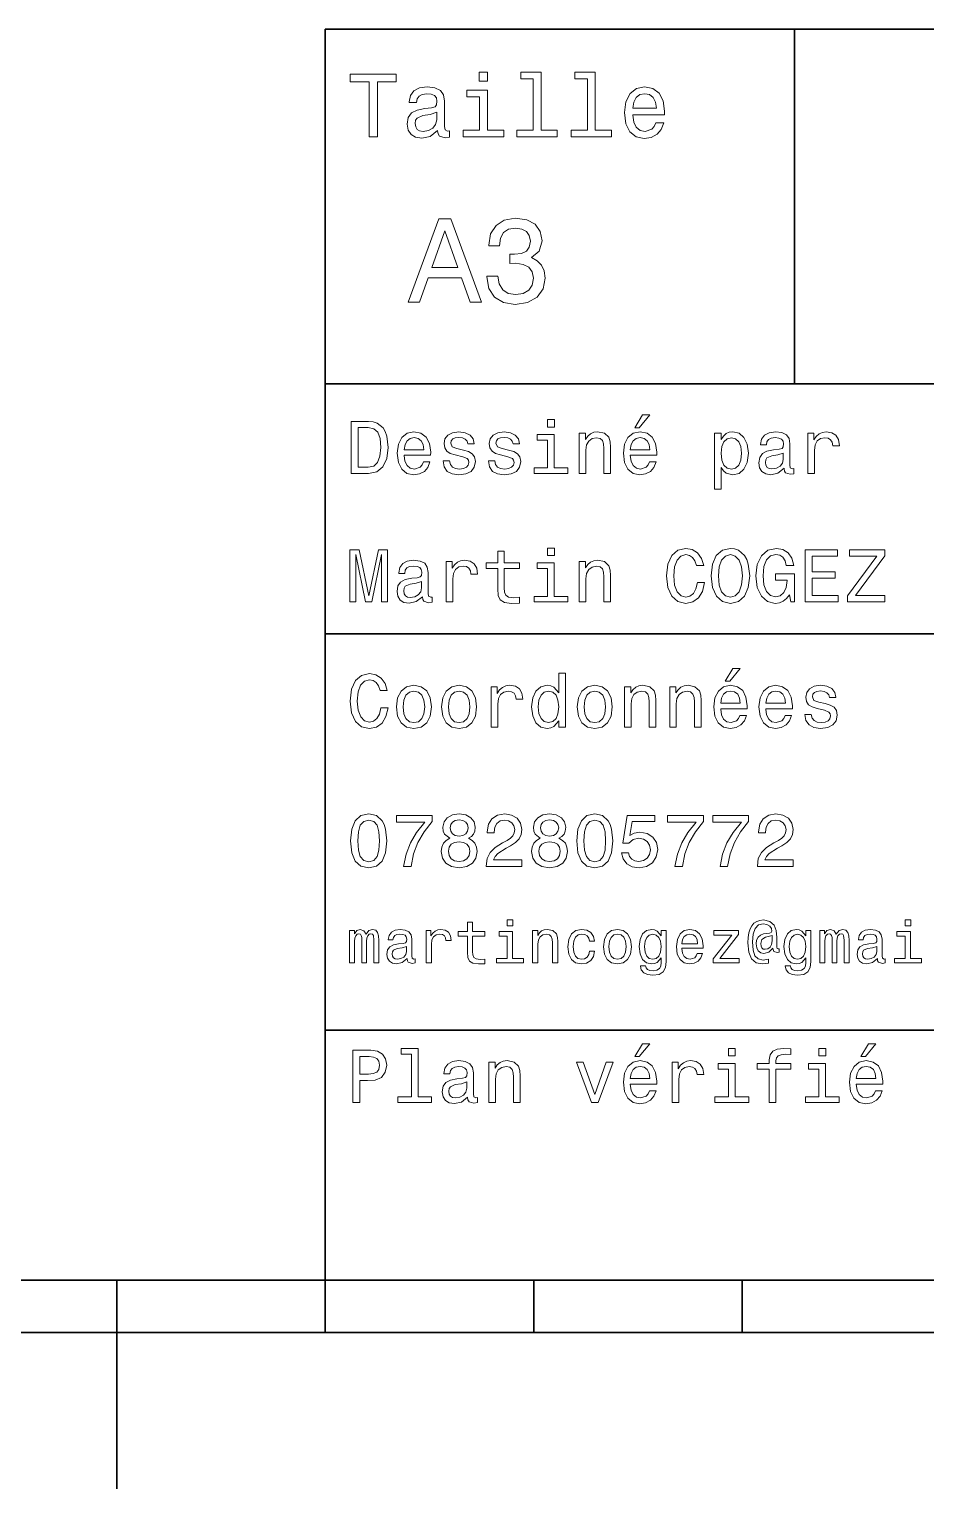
# Model space of a CAD drawing. Extents: x 0 to 420, y 0 to 297.
# Drawn here: x 205.8 to 248.8, y 0 to 70 of the extents above; entities that cross this region are included whole.
import ezdxf

# ---------------------------------------------------------------- set-up
doc = ezdxf.new("R2010")
doc.units = 0

msp = doc.modelspace()

# ---------------------------------------------------------------- linework, layer by layer
at = {"color": 7, "lineweight": 35}
for p, q in [((220, 10), (220, 70)), ((220, 70), (410, 70)), ((242.5, 53), (242.5, 70)), ((220, 53), (285, 53)), ((220, 41), (285, 41)), ((220, 22), (285, 22)), ((10, 10), (410, 10)), ((210, 10), (210, 0)), ((220, 10), (220, 7.5)), ((220, 10), (410, 10)), ((230, 10), (230, 7.5)), ((240, 10), (240, 7.5)), ((110, 7.5), (310, 7.5))]:
    msp.add_line(p, q, dxfattribs=at)
at = {"color": 7, "lineweight": 13}
for points in [[(227.786743, 67.940918), (227.38472, 67.940918), (227.38472, 67.508644), (227.786743, 67.508644)], [(229.969742, 67.621033), (229.969742, 65.157059), (229.187317, 65.157059), (229.187317, 64.837173), (231.128235, 64.837173), (231.128235, 65.157059), (230.350143, 65.157059), (230.350143, 67.940918), (229.373199, 67.940918), (229.373199, 67.621033)], [(232.572052, 67.621033), (232.572052, 65.157059), (231.789627, 65.157059), (231.789627, 64.837173), (233.730545, 64.837173), (233.730545, 65.157059), (232.952454, 65.157059), (232.952454, 67.940918), (231.97551, 67.940918), (231.97551, 67.621033)], [(222.10231, 64.837173), (222.5, 64.837173), (222.5, 67.47406), (223.407776, 67.47406), (223.407776, 67.837173), (221.190201, 67.837173), (221.190201, 67.47406), (222.10231, 67.47406)], [(225.387604, 65.139771), (225.387604, 65.126801), (225.409225, 64.979828), (225.47406, 64.876076), (225.746399, 64.793945), (225.958221, 64.828529), (225.958221, 65.122475), (225.867432, 65.109505), (225.746399, 65.165703), (225.724777, 65.338615), (225.724777, 66.540344), (225.672913, 66.84726), (225.521606, 67.0634), (225.257919, 67.193085), (224.886169, 67.240631), (224.523056, 67.188759), (224.255051, 67.041786), (224.086456, 66.812675), (224.030258, 66.510086), (224.030258, 66.484146), (224.371765, 66.484146), (224.402023, 66.665703), (224.497116, 66.795387), (224.65274, 66.873199), (224.873199, 66.903458), (225.085022, 66.881844), (225.236313, 66.817001), (225.327087, 66.704605), (225.357346, 66.548988), (225.340057, 66.367432), (225.270889, 66.276657), (225.097977, 66.233429), (224.773773, 66.198845), (224.402023, 66.121033), (224.138336, 65.982704), (223.982712, 65.766571), (223.935165, 65.446686), (223.978394, 65.161385), (224.112396, 64.949562), (224.328537, 64.815559), (224.626801, 64.768013), (225.028824, 64.858788)], [(234.750717, 65.887604), (236.272339, 65.887604), (236.276657, 66.064842), (236.207489, 66.561958), (236.017288, 66.933716), (235.714691, 67.158501), (235.312683, 67.240631), (234.919312, 67.154175), (234.616714, 66.912102), (234.422195, 66.51873), (234.353027, 66), (234.417862, 65.4683), (234.612396, 65.079247), (234.91066, 64.837173), (235.299713, 64.755043), (235.636887, 64.811234), (235.913544, 64.958214), (236.116714, 65.191643), (236.233429, 65.502876), (235.857346, 65.502876), (235.779541, 65.329971), (235.667145, 65.200287), (235.34726, 65.096542), (235.100861, 65.144089), (234.914993, 65.295387), (234.793945, 65.541786), (234.750717, 65.874634)], [(227.773773, 65.157059), (227.773773, 67.080688), (226.796829, 67.080688), (226.796829, 66.756485), (227.393372, 66.756485), (227.393372, 65.157059), (226.61528, 65.157059), (226.61528, 64.837173), (228.560516, 64.837173), (228.560516, 65.157059)], [(234.750717, 66.207489), (234.798279, 66.50576), (234.914993, 66.726219), (235.092224, 66.860229), (235.325653, 66.907776), (235.554749, 66.860229), (235.731995, 66.726219), (235.840057, 66.50576), (235.878967, 66.207489)], [(225.344376, 65.649857), (225.292511, 65.425072), (225.154175, 65.252159), (224.946686, 65.139771), (224.69165, 65.100861), (224.527374, 65.122475), (224.41066, 65.191643), (224.337173, 65.312675), (224.315567, 65.481262), (224.332855, 65.632561), (224.402023, 65.740631), (224.67868, 65.861671), (225.028824, 65.913544), (225.344376, 66.017288)], [(223.982712, 56.9049), (224.51297, 56.9049), (224.933716, 58.080692), (226.530258, 58.080692), (226.951004, 56.9049), (227.492798, 56.9049), (226.028824, 60.910664), (225.440918, 60.910664)], [(227.752167, 58.161385), (227.752167, 58.121037), (227.844376, 57.567722), (228.11528, 57.152737), (228.541794, 56.887608), (229.106628, 56.789627), (229.706055, 56.887608), (230.155624, 57.141212), (230.443802, 57.54467), (230.547546, 58.0634), (230.501434, 58.403458), (230.374634, 58.680115), (230.167145, 58.893372), (229.890488, 59.048992), (230.265137, 59.360229), (230.39769, 59.855907), (230.311234, 60.305477), (230.0634, 60.645535), (229.659943, 60.858791), (229.106628, 60.933716), (228.587891, 60.841499), (228.190201, 60.587898), (227.930832, 60.184437), (227.844376, 59.648415), (227.844376, 59.60807), (228.357346, 59.60807), (228.403458, 59.976944), (228.553314, 60.242077), (228.795395, 60.403458), (229.135452, 60.461094), (229.435165, 60.414986), (229.654175, 60.293949), (229.786743, 60.097984), (229.838623, 59.832855), (229.786743, 59.550434), (229.648407, 59.360229), (229.406342, 59.244957), (229.077805, 59.210377), (228.853027, 59.216141), (228.853027, 58.760807), (229.135452, 58.772335), (229.498566, 58.720463), (229.769455, 58.582134), (229.930832, 58.357349), (229.98848, 58.0634), (229.925079, 57.729107), (229.757919, 57.48127), (229.492798, 57.325649), (229.141205, 57.273777), (228.778091, 57.331413), (228.51297, 57.504322), (228.345825, 57.780979), (228.282425, 58.161385)], [(225.118149, 58.570606), (225.734863, 60.334293), (226.351578, 58.570606)], [(222.080688, 51.190563), (221.248566, 51.190563), (221.248566, 48.690563), (222.080688, 48.690563), (222.473343, 48.769814), (222.765137, 49.011169), (222.945251, 49.40382), (223.010086, 49.940563), (222.952454, 50.488113), (222.880402, 50.70425), (222.779541, 50.877163), (222.487747, 51.111313), (222.296829, 51.168949)], [(230.992798, 51.27702), (230.657776, 51.27702), (230.657776, 50.916786), (230.992798, 50.916786)], [(234.84726, 50.88797), (235.059799, 50.88797), (235.560516, 51.500362), (235.207489, 51.500362)], [(222.055481, 50.891571), (222.329254, 50.837536), (222.516571, 50.671829), (222.628235, 50.376442), (222.664261, 49.940563), (222.624634, 49.519093), (222.51297, 49.223705), (222.322052, 49.047192), (222.055481, 48.989555), (221.583572, 48.989555), (221.583572, 50.891571)], [(223.784576, 49.565922), (225.052597, 49.565922), (225.056198, 49.713619), (224.998566, 50.127884), (224.840057, 50.437683), (224.587891, 50.625), (224.252884, 50.693443), (223.925079, 50.621399), (223.672913, 50.41967), (223.510803, 50.091862), (223.453171, 49.659584), (223.507202, 49.216499), (223.669312, 48.892292), (223.917862, 48.690563), (224.242081, 48.62212), (224.523056, 48.668949), (224.753601, 48.791428), (224.922913, 48.98595), (225.020172, 49.245319), (224.706772, 49.245319), (224.641937, 49.101227), (224.548264, 48.993156), (224.281708, 48.9067), (224.07637, 48.946327), (223.921463, 49.072407), (223.820602, 49.27774), (223.784576, 49.555115)], [(223.784576, 49.832493), (223.824203, 50.081055), (223.921463, 50.264771), (224.069168, 50.376442), (224.263687, 50.416069), (224.454605, 50.376442), (224.60231, 50.264771), (224.692368, 50.081055), (224.724777, 49.832493)], [(226.623199, 49.818085), (226.317001, 49.890129), (226.090057, 49.972984), (226.014404, 50.142292), (226.036026, 50.261169), (226.111664, 50.347622), (226.234146, 50.401657), (226.41066, 50.423271), (226.579971, 50.401657), (226.713257, 50.336815), (226.799713, 50.239555), (226.835739, 50.109871), (227.145538, 50.109871), (227.145538, 50.117077), (227.091492, 50.351227), (226.943802, 50.534943), (226.713257, 50.650219), (226.41066, 50.693443), (226.104462, 50.650219), (225.881119, 50.531342), (225.740631, 50.354828), (225.697403, 50.131485), (225.729828, 49.915348), (225.830688, 49.76405), (225.996399, 49.655983), (226.237747, 49.580334), (226.590775, 49.493877), (226.806915, 49.40382), (226.864548, 49.331772), (226.886169, 49.223705), (226.853745, 49.09042), (226.767288, 48.989555), (226.626801, 48.924713), (226.439484, 48.903099), (226.241348, 48.924713), (226.09726, 49.000362), (226, 49.122841), (225.960373, 49.292149), (225.654175, 49.292149), (225.704605, 49.003963), (225.85231, 48.795029), (226.086456, 48.668949), (226.41066, 48.62212), (226.749283, 48.668949), (226.997833, 48.795029), (227.149139, 48.996758), (227.203171, 49.259727), (227.163544, 49.486671), (227.05188, 49.641571), (226.868149, 49.742435)], [(228.791794, 49.818085), (228.485596, 49.890129), (228.258652, 49.972984), (228.182999, 50.142292), (228.204605, 50.261169), (228.280258, 50.347622), (228.40274, 50.401657), (228.579254, 50.423271), (228.748566, 50.401657), (228.881851, 50.336815), (228.968292, 50.239555), (229.004318, 50.109871), (229.314117, 50.109871), (229.314117, 50.117077), (229.260086, 50.351227), (229.112396, 50.534943), (228.881851, 50.650219), (228.579254, 50.693443), (228.273056, 50.650219), (228.049713, 50.531342), (227.909225, 50.354828), (227.865997, 50.131485), (227.898422, 49.915348), (227.999283, 49.76405), (228.164978, 49.655983), (228.406342, 49.580334), (228.759369, 49.493877), (228.97551, 49.40382), (229.033142, 49.331772), (229.054749, 49.223705), (229.022339, 49.09042), (228.935883, 48.989555), (228.795395, 48.924713), (228.608063, 48.903099), (228.409943, 48.924713), (228.265854, 49.000362), (228.168594, 49.122841), (228.128967, 49.292149), (227.822769, 49.292149), (227.873199, 49.003963), (228.020889, 48.795029), (228.255051, 48.668949), (228.579254, 48.62212), (228.917862, 48.668949), (229.166428, 48.795029), (229.317719, 48.996758), (229.371765, 49.259727), (229.332138, 49.486671), (229.220459, 49.641571), (229.036743, 49.742435)], [(230.981995, 48.957134), (230.981995, 50.560158), (230.167862, 50.560158), (230.167862, 50.289986), (230.664978, 50.289986), (230.664978, 48.957134), (230.016571, 48.957134), (230.016571, 48.690563), (231.637604, 48.690563), (231.637604, 48.957134)], [(232.181549, 48.690563), (232.498566, 48.690563), (232.498566, 49.807278), (232.530975, 50.063042), (232.635452, 50.250362), (232.797546, 50.365635), (233.013687, 50.408863), (233.1866, 50.372841), (233.294662, 50.275578), (233.348709, 50.113472), (233.366714, 49.897335), (233.366714, 48.690563), (233.683716, 48.690563), (233.683716, 49.962177), (233.669312, 50.217941), (233.604462, 50.430477), (233.391937, 50.625), (233.060516, 50.693443), (232.876801, 50.668228), (232.721909, 50.599785), (232.588623, 50.484512), (232.484146, 50.329613), (232.484146, 50.625), (232.181549, 50.625)], [(234.627518, 49.565922), (235.895538, 49.565922), (235.899139, 49.713619), (235.841492, 50.127884), (235.682999, 50.437683), (235.430832, 50.625), (235.095825, 50.693443), (234.768005, 50.621399), (234.515854, 50.41967), (234.353745, 50.091862), (234.296112, 49.659584), (234.350143, 49.216499), (234.512253, 48.892292), (234.760803, 48.690563), (235.085022, 48.62212), (235.365997, 48.668949), (235.596542, 48.791428), (235.765854, 48.98595), (235.863113, 49.245319), (235.549713, 49.245319), (235.484863, 49.101227), (235.391205, 48.993156), (235.124634, 48.9067), (234.919312, 48.946327), (234.764404, 49.072407), (234.663544, 49.27774), (234.627518, 49.555115)], [(234.627518, 49.832493), (234.667145, 50.081055), (234.764404, 50.264771), (234.912109, 50.376442), (235.106628, 50.416069), (235.297546, 50.376442), (235.445251, 50.264771), (235.535309, 50.081055), (235.567719, 49.832493)], [(238.986313, 50.326012), (238.986313, 50.625), (238.669312, 50.625), (238.669312, 47.941284), (238.986313, 47.941284), (238.986313, 48.98595), (239.097977, 48.816643), (239.22406, 48.704971), (239.541061, 48.62212), (239.843658, 48.690563), (240.081421, 48.895893), (240.236313, 49.2201), (240.293945, 49.659584), (240.236313, 50.095463), (240.081421, 50.41967), (239.843658, 50.621399), (239.541061, 50.693443), (239.368164, 50.671829), (239.220459, 50.603386), (239.094376, 50.488113)], [(239.48703, 48.9067), (239.27449, 48.953533), (239.119598, 49.097622), (239.022339, 49.331772), (238.989914, 49.659584), (239.022339, 49.983791), (239.119598, 50.217941), (239.27449, 50.358429), (239.48703, 50.408863), (239.681549, 50.358429), (239.836456, 50.21434), (239.933716, 49.98019), (239.969742, 49.659584), (239.933716, 49.335377), (239.836456, 49.097622), (239.681549, 48.953533)], [(242.005051, 48.942726), (242.005051, 48.931919), (242.023056, 48.809441), (242.077087, 48.722984), (242.304031, 48.654541), (242.480545, 48.683357), (242.480545, 48.928314), (242.404907, 48.917507), (242.304031, 48.96434), (242.286026, 49.108429), (242.286026, 50.109871), (242.242798, 50.365635), (242.116714, 50.54575), (241.896973, 50.65382), (241.587173, 50.693443), (241.284576, 50.650219), (241.061234, 50.52774), (240.920746, 50.336815), (240.873917, 50.084656), (240.873917, 50.063042), (241.158508, 50.063042), (241.183716, 50.21434), (241.26297, 50.322407), (241.392654, 50.387249), (241.57637, 50.412464), (241.752884, 50.394455), (241.878967, 50.34042), (241.95462, 50.246758), (241.979828, 50.117077), (241.965424, 49.965778), (241.907776, 49.890129), (241.763687, 49.854107), (241.493515, 49.825291), (241.183716, 49.760448), (240.963974, 49.645176), (240.83429, 49.465057), (240.794678, 49.19849), (240.830688, 48.960735), (240.942368, 48.784222), (241.122482, 48.67255), (241.371033, 48.632927), (241.706055, 48.708576)], [(243.143372, 48.690563), (243.460373, 48.690563), (243.460373, 49.796471), (243.492798, 50.063042), (243.590057, 50.253963), (243.748566, 50.369236), (243.96109, 50.408863), (244.119598, 50.383648), (244.23848, 50.3116), (244.310516, 50.189121), (244.335739, 50.023415), (244.656342, 50.023415), (244.613113, 50.315205), (244.494232, 50.524136), (244.296112, 50.650219), (244.02594, 50.693443), (243.842224, 50.664627), (243.683716, 50.592579), (243.543228, 50.4701), (243.431564, 50.304398), (243.431564, 50.625), (243.143372, 50.625)], [(241.969025, 49.367798), (241.925797, 49.180477), (241.810516, 49.036385), (241.637604, 48.942726), (241.425079, 48.910305), (241.288177, 48.928314), (241.190918, 48.98595), (241.129684, 49.086815), (241.111664, 49.227306), (241.126083, 49.353386), (241.183716, 49.443443), (241.414261, 49.544312), (241.706055, 49.587536), (241.969025, 49.673992)], [(221.183716, 42.530979), (221.46109, 42.530979), (221.46109, 44.80043), (221.929398, 42.530979), (222.239197, 42.530979), (222.703888, 44.80043), (222.703888, 42.530979), (222.984863, 42.530979), (222.984863, 45.030979), (222.545395, 45.030979), (222.08429, 42.826366), (221.626801, 45.030979), (221.183716, 45.030979)], [(228.269455, 44.130402), (228.269455, 43.161381), (228.291061, 42.84798), (228.391937, 42.631844), (228.593658, 42.505764), (228.935883, 42.462536), (229.310516, 42.480545), (229.310516, 42.754322), (229.036743, 42.732708), (228.788177, 42.761528), (228.654907, 42.851585), (228.59726, 43.00288), (228.586456, 43.215416), (228.586456, 44.130402), (229.310516, 44.130402), (229.310516, 44.400574), (228.586456, 44.400574), (228.586456, 44.966137), (228.269455, 44.966137), (228.269455, 44.400574), (227.721909, 44.400574), (227.721909, 44.130402)], [(230.992798, 45.117435), (230.657776, 45.117435), (230.657776, 44.757202), (230.992798, 44.757202)], [(237.847977, 43.460373), (237.77594, 43.15778), (237.657059, 42.941643), (237.491348, 42.808357), (237.296829, 42.765129), (237.062683, 42.829971), (236.878967, 43.024494), (236.756485, 43.341499), (236.716858, 43.780979), (236.756485, 44.216858), (236.875366, 44.537464), (237.059082, 44.731987), (237.296829, 44.80043), (237.469742, 44.764408), (237.617432, 44.663544), (237.732712, 44.501442), (237.811951, 44.278099), (238.154175, 44.278099), (238.046112, 44.620316), (237.858795, 44.879681), (237.603027, 45.041786), (237.296829, 45.099422), (236.914978, 45.009365), (236.623199, 44.757202), (236.435883, 44.342937), (236.371033, 43.780979), (236.435883, 43.219021), (236.623199, 42.804756), (236.914978, 42.548992), (237.296829, 42.462536), (237.631836, 42.530979), (237.902023, 42.721901), (238.092941, 43.035301), (238.193802, 43.460373)], [(238.507202, 43.780979), (238.572052, 43.219021), (238.759369, 42.804756), (239.051147, 42.548992), (239.432999, 42.462536), (239.811234, 42.548992), (240.106628, 42.804756), (240.290344, 43.219021), (240.358795, 43.780979), (240.290344, 44.339336), (240.21109, 44.56628), (240.106628, 44.753601), (239.811234, 45.009365), (239.631119, 45.074207), (239.432999, 45.099422), (239.047546, 45.009365), (238.755768, 44.757202), (238.572052, 44.342937)], [(238.853027, 43.780979), (238.892654, 44.216858), (239.011536, 44.537464), (239.195251, 44.731987), (239.432999, 44.80043), (239.667145, 44.731987), (239.850861, 44.533859), (239.969742, 44.213257), (240.01297, 43.780979), (239.969742, 43.3451), (239.850861, 43.024494), (239.667145, 42.829971), (239.432999, 42.765129), (239.195251, 42.829971), (239.011536, 43.024494), (238.892654, 43.341499)], [(242.260803, 42.865993), (242.322052, 42.530979), (242.502167, 42.530979), (242.502167, 43.881844), (241.590775, 43.881844), (241.590775, 43.575649), (242.15274, 43.575649), (242.15274, 43.554035), (242.109512, 43.222622), (241.994232, 42.977665), (241.817719, 42.822765), (241.597992, 42.772335), (241.353027, 42.837173), (241.162109, 43.0317), (241.039627, 43.352306), (240.996399, 43.791786), (241.036026, 44.227665), (241.158508, 44.548271), (241.353027, 44.742794), (241.615997, 44.811237), (241.796112, 44.775215), (241.943802, 44.674351), (242.05188, 44.505043), (242.113113, 44.278099), (242.469742, 44.278099), (242.376083, 44.623917), (242.19957, 44.883286), (241.951004, 45.041786), (241.637604, 45.099422), (241.226944, 45.009365), (240.917145, 44.746399), (240.719025, 44.33213), (240.650574, 43.780979), (240.719025, 43.226223), (240.917145, 42.811958), (241.208939, 42.548992), (241.57637, 42.462536), (241.781708, 42.491352), (241.965424, 42.5634), (242.123917, 42.68948)], [(243.013687, 42.530979), (244.598709, 42.530979), (244.598709, 42.833572), (243.345108, 42.833572), (243.345108, 43.680115), (244.461823, 43.680115), (244.461823, 43.979107), (243.345108, 43.979107), (243.345108, 44.728386), (244.569885, 44.728386), (244.569885, 45.030979), (243.013687, 45.030979)], [(245.041794, 42.530979), (246.835739, 42.530979), (246.835739, 42.833572), (245.438049, 42.833572), (246.835739, 44.746399), (246.835739, 45.030979), (245.139053, 45.030979), (245.139053, 44.728386), (246.46109, 44.728386), (245.041794, 42.819164)], [(224.656342, 42.783142), (224.656342, 42.772335), (224.674347, 42.649857), (224.728394, 42.5634), (224.955338, 42.494957), (225.131851, 42.523773), (225.131851, 42.76873), (225.056198, 42.757923), (224.955338, 42.804756), (224.937317, 42.948845), (224.937317, 43.950287), (224.894089, 44.206051), (224.768005, 44.386166), (224.548264, 44.494236), (224.23848, 44.533859), (223.935883, 44.490635), (223.71254, 44.368156), (223.572052, 44.177231), (223.525223, 43.925072), (223.525223, 43.903458), (223.809799, 43.903458), (223.835022, 44.054756), (223.914261, 44.162823), (224.043945, 44.227665), (224.227661, 44.25288), (224.404175, 44.234871), (224.530258, 44.180836), (224.605911, 44.087173), (224.631119, 43.957493), (224.616714, 43.806194), (224.559082, 43.730545), (224.414978, 43.694523), (224.144806, 43.665707), (223.835022, 43.600864), (223.61528, 43.485592), (223.485596, 43.305473), (223.445969, 43.038906), (223.481995, 42.801151), (223.593658, 42.624638), (223.773773, 42.512966), (224.022339, 42.473343), (224.357346, 42.548992)], [(225.794662, 42.530979), (226.111664, 42.530979), (226.111664, 43.636887), (226.144089, 43.903458), (226.241348, 44.094379), (226.399857, 44.209652), (226.612396, 44.249279), (226.770889, 44.224064), (226.889771, 44.152016), (226.961823, 44.029537), (226.98703, 43.863831), (227.307632, 43.863831), (227.264404, 44.155621), (227.145538, 44.364552), (226.947403, 44.490635), (226.677231, 44.533859), (226.493515, 44.505043), (226.335022, 44.432995), (226.194519, 44.310516), (226.082855, 44.144814), (226.082855, 44.465416), (225.794662, 44.465416)], [(230.981995, 42.79755), (230.981995, 44.400574), (230.167862, 44.400574), (230.167862, 44.130402), (230.664978, 44.130402), (230.664978, 42.79755), (230.016571, 42.79755), (230.016571, 42.530979), (231.637604, 42.530979), (231.637604, 42.79755)], [(232.181549, 42.530979), (232.498566, 42.530979), (232.498566, 43.647694), (232.530975, 43.903458), (232.635452, 44.090778), (232.797546, 44.206051), (233.013687, 44.249279), (233.1866, 44.213257), (233.294662, 44.115993), (233.348709, 43.953888), (233.366714, 43.737751), (233.366714, 42.530979), (233.683716, 42.530979), (233.683716, 43.802593), (233.669312, 44.058357), (233.604462, 44.270893), (233.391937, 44.465416), (233.060516, 44.533859), (232.876801, 44.508644), (232.721909, 44.440201), (232.588623, 44.324928), (232.484146, 44.170029), (232.484146, 44.465416), (232.181549, 44.465416)], [(224.620316, 43.208214), (224.577087, 43.020893), (224.461823, 42.876801), (224.28891, 42.783142), (224.07637, 42.750721), (223.939484, 42.76873), (223.842224, 42.826366), (223.780975, 42.927231), (223.76297, 43.067722), (223.777374, 43.193802), (223.835022, 43.283859), (224.065567, 43.384727), (224.357346, 43.427952), (224.620316, 43.514408)], [(239.184433, 38.728386), (239.396973, 38.728386), (239.89769, 39.340778), (239.544662, 39.340778)], [(222.667862, 37.460373), (222.595825, 37.15778), (222.476944, 36.941643), (222.311234, 36.808357), (222.116714, 36.765129), (221.882568, 36.829971), (221.698853, 37.024494), (221.57637, 37.341499), (221.536743, 37.780979), (221.57637, 38.216858), (221.695251, 38.537464), (221.878967, 38.731987), (222.116714, 38.80043), (222.289627, 38.764408), (222.437317, 38.663544), (222.552597, 38.501442), (222.631851, 38.278099), (222.97406, 38.278099), (222.865997, 38.620316), (222.67868, 38.879681), (222.422913, 39.041786), (222.116714, 39.099422), (221.734863, 39.009365), (221.443085, 38.757202), (221.255768, 38.342937), (221.190918, 37.780979), (221.255768, 37.219021), (221.443085, 36.804756), (221.734863, 36.548992), (222.116714, 36.462536), (222.451736, 36.530979), (222.721909, 36.721901), (222.912827, 37.035301), (223.013687, 37.460373)], [(223.413544, 37.496399), (223.471176, 37.056915), (223.636887, 36.732708), (223.899857, 36.530979), (224.252884, 36.462536), (224.60231, 36.530979), (224.86528, 36.729107), (225.030975, 37.053314), (225.092224, 37.496399), (225.030975, 37.935879), (224.86528, 38.263687), (224.60231, 38.461815), (224.252884, 38.533859), (223.899857, 38.461815), (223.636887, 38.260086), (223.471176, 37.935879)], [(225.582138, 37.496399), (225.639771, 37.056915), (225.805481, 36.732708), (226.068451, 36.530979), (226.421463, 36.462536), (226.770889, 36.530979), (227.033859, 36.729107), (227.19957, 37.053314), (227.260803, 37.496399), (227.19957, 37.935879), (227.033859, 38.263687), (226.770889, 38.461815), (226.421463, 38.533859), (226.068451, 38.461815), (225.805481, 38.260086), (225.639771, 37.935879)], [(227.963257, 36.530979), (228.280258, 36.530979), (228.280258, 37.636887), (228.312683, 37.903458), (228.409943, 38.094379), (228.568451, 38.209652), (228.780975, 38.249279), (228.939484, 38.224064), (229.05835, 38.152016), (229.130402, 38.029537), (229.155624, 37.863831), (229.476227, 37.863831), (229.432999, 38.155621), (229.314117, 38.364552), (229.115997, 38.490635), (228.845825, 38.533859), (228.662109, 38.505043), (228.503601, 38.432995), (228.363113, 38.310516), (228.251434, 38.144814), (228.251434, 38.465416), (227.963257, 38.465416)], [(231.201721, 36.829971), (231.201721, 36.530979), (231.518738, 36.530979), (231.518738, 39.117435), (231.205338, 39.117435), (231.205338, 38.170029), (230.963974, 38.443802), (230.816284, 38.508644), (230.646973, 38.533859), (230.340775, 38.461815), (230.103027, 38.260086), (229.94812, 37.935879), (229.894089, 37.5), (229.94812, 37.064121), (230.103027, 36.736309), (230.340775, 36.530979), (230.646973, 36.462536), (230.816284, 36.487751), (230.967575, 36.552593)], [(232.087891, 37.496399), (232.145538, 37.056915), (232.311234, 36.732708), (232.574203, 36.530979), (232.927231, 36.462536), (233.276657, 36.530979), (233.539627, 36.729107), (233.705338, 37.053314), (233.766571, 37.496399), (233.705338, 37.935879), (233.539627, 38.263687), (233.276657, 38.461815), (232.927231, 38.533859), (232.574203, 38.461815), (232.311234, 38.260086), (232.145538, 37.935879)], [(234.350143, 36.530979), (234.667145, 36.530979), (234.667145, 37.647694), (234.69957, 37.903458), (234.804031, 38.090778), (234.966141, 38.206051), (235.182281, 38.249279), (235.355194, 38.213257), (235.463257, 38.115993), (235.517288, 37.953888), (235.535309, 37.737751), (235.535309, 36.530979), (235.85231, 36.530979), (235.85231, 37.802593), (235.837891, 38.058357), (235.773056, 38.270893), (235.560516, 38.465416), (235.229111, 38.533859), (235.045395, 38.508644), (234.890488, 38.440201), (234.757202, 38.324928), (234.65274, 38.170029), (234.65274, 38.465416), (234.350143, 38.465416)], [(236.518738, 36.530979), (236.835739, 36.530979), (236.835739, 37.647694), (236.868149, 37.903458), (236.972626, 38.090778), (237.13472, 38.206051), (237.350861, 38.249279), (237.523773, 38.213257), (237.631836, 38.115993), (237.685883, 37.953888), (237.703888, 37.737751), (237.703888, 36.530979), (238.020889, 36.530979), (238.020889, 37.802593), (238.006485, 38.058357), (237.94165, 38.270893), (237.729111, 38.465416), (237.39769, 38.533859), (237.213974, 38.508644), (237.059082, 38.440201), (236.925797, 38.324928), (236.82132, 38.170029), (236.82132, 38.465416), (236.518738, 38.465416)], [(238.964691, 37.406338), (240.232712, 37.406338), (240.236313, 37.554035), (240.17868, 37.9683), (240.020172, 38.278099), (239.768005, 38.465416), (239.432999, 38.533859), (239.105194, 38.461815), (238.853027, 38.260086), (238.690918, 37.932278), (238.633286, 37.5), (238.687317, 37.056915), (238.849426, 36.732708), (239.097977, 36.530979), (239.422195, 36.462536), (239.703171, 36.509365), (239.933716, 36.631844), (240.103027, 36.826366), (240.200287, 37.085735), (239.886887, 37.085735), (239.822052, 36.941643), (239.728394, 36.833572), (239.461823, 36.747116), (239.256485, 36.786743), (239.101593, 36.912823), (239.000717, 37.118156), (238.964691, 37.395531)], [(241.133286, 37.406338), (242.401306, 37.406338), (242.404907, 37.554035), (242.34726, 37.9683), (242.188766, 38.278099), (241.9366, 38.465416), (241.601593, 38.533859), (241.273773, 38.461815), (241.021606, 38.260086), (240.859512, 37.932278), (240.80188, 37.5), (240.855911, 37.056915), (241.018005, 36.732708), (241.266571, 36.530979), (241.590775, 36.462536), (241.871765, 36.509365), (242.10231, 36.631844), (242.271606, 36.826366), (242.368881, 37.085735), (242.055481, 37.085735), (241.990631, 36.941643), (241.896973, 36.833572), (241.630402, 36.747116), (241.425079, 36.786743), (241.270172, 36.912823), (241.169312, 37.118156), (241.133286, 37.395531)], [(243.971909, 37.658501), (243.66571, 37.730545), (243.438766, 37.8134), (243.363113, 37.982708), (243.384735, 38.101585), (243.460373, 38.188038), (243.582855, 38.242073), (243.759369, 38.263687), (243.92868, 38.242073), (244.061966, 38.177231), (244.148422, 38.079971), (244.184448, 37.950287), (244.494232, 37.950287), (244.494232, 37.957493), (244.440201, 38.191643), (244.292511, 38.375359), (244.061966, 38.490635), (243.759369, 38.533859), (243.453171, 38.490635), (243.229828, 38.371758), (243.08934, 38.195244), (243.046112, 37.971901), (243.078537, 37.755764), (243.179398, 37.604465), (243.345108, 37.496399), (243.586456, 37.42075), (243.939484, 37.334293), (244.155624, 37.244236), (244.213257, 37.172188), (244.234879, 37.064121), (244.202454, 36.930836), (244.115997, 36.829971), (243.97551, 36.765129), (243.788177, 36.743515), (243.590057, 36.765129), (243.445969, 36.840778), (243.348709, 36.963257), (243.309082, 37.132565), (243.002884, 37.132565), (243.053314, 36.844379), (243.201004, 36.635445), (243.435165, 36.509365), (243.759369, 36.462536), (244.097992, 36.509365), (244.346542, 36.635445), (244.497833, 36.837173), (244.55188, 37.100143), (244.512253, 37.327087), (244.400574, 37.481987), (244.216858, 37.582851)], [(223.737747, 37.5), (223.770172, 37.824207), (223.871033, 38.058357), (224.033142, 38.20245), (224.252884, 38.25288), (224.469025, 38.20245), (224.631119, 38.061958), (224.731995, 37.824207), (224.768005, 37.5), (224.731995, 37.172188), (224.631119, 36.934437), (224.469025, 36.790344), (224.252884, 36.743515), (224.033142, 36.790344), (223.871033, 36.934437), (223.770172, 37.172188)], [(225.906342, 37.5), (225.938766, 37.824207), (226.039627, 38.058357), (226.201736, 38.20245), (226.421463, 38.25288), (226.637604, 38.20245), (226.799713, 38.061958), (226.900574, 37.824207), (226.9366, 37.5), (226.900574, 37.172188), (226.799713, 36.934437), (226.637604, 36.790344), (226.421463, 36.743515), (226.201736, 36.790344), (226.039627, 36.934437), (225.938766, 37.172188)], [(230.701004, 38.249279), (230.909943, 38.198845), (231.068451, 38.058357), (231.162109, 37.824207), (231.19812, 37.5), (231.162109, 37.172188), (231.068451, 36.938038), (230.909943, 36.793949), (230.701004, 36.747116), (230.502884, 36.793949), (230.351593, 36.938038), (230.250717, 37.175793), (230.218292, 37.5), (230.250717, 37.820606), (230.351593, 38.054756), (230.502884, 38.198845)], [(232.412109, 37.5), (232.444519, 37.824207), (232.545395, 38.058357), (232.707489, 38.20245), (232.927231, 38.25288), (233.143372, 38.20245), (233.305481, 38.061958), (233.406342, 37.824207), (233.442368, 37.5), (233.406342, 37.172188), (233.305481, 36.934437), (233.143372, 36.790344), (232.927231, 36.743515), (232.707489, 36.790344), (232.545395, 36.934437), (232.444519, 37.172188)], [(238.964691, 37.672909), (239.004318, 37.921471), (239.101593, 38.105186), (239.249283, 38.216858), (239.443802, 38.256485), (239.63472, 38.216858), (239.782425, 38.105186), (239.872482, 37.921471), (239.904907, 37.672909)], [(241.133286, 37.672909), (241.172913, 37.921471), (241.270172, 38.105186), (241.417862, 38.216858), (241.612396, 38.256485), (241.803314, 38.216858), (241.951004, 38.105186), (242.041061, 37.921471), (242.073486, 37.672909)], [(221.216141, 31.071325), (221.270172, 30.505762), (221.439484, 30.102304), (221.709656, 29.857347), (222.08429, 29.778097), (222.455338, 29.857347), (222.72551, 30.102304), (222.891205, 30.505762), (222.948853, 31.071325), (222.891205, 31.633286), (222.822769, 31.856628), (222.72551, 32.040344), (222.455338, 32.285301), (222.08429, 32.368156), (221.709656, 32.285301), (221.439484, 32.036743), (221.270172, 31.633286)], [(223.752167, 29.850143), (224.115997, 29.850143), (224.234863, 30.444523), (224.443802, 30.999279), (224.739197, 31.514408), (225.124634, 31.997118), (225.124634, 32.296108), (223.409943, 32.296108), (223.409943, 31.9683), (224.778824, 31.9683), (224.382568, 31.481987), (224.083572, 30.974062), (223.874634, 30.433718)], [(225.974777, 31.197405), (225.791061, 31.09654), (225.664978, 30.956051), (225.585739, 30.779539), (225.560516, 30.567001), (225.618149, 30.246397), (225.783859, 29.997837), (226.054031, 29.839336), (226.421463, 29.778097), (226.785309, 29.839336), (227.055481, 29.997837), (227.221176, 30.246397), (227.282425, 30.567001), (227.253601, 30.779539), (227.177948, 30.956051), (227.048279, 31.09654), (226.868149, 31.197405), (227.012253, 31.283861), (227.113113, 31.402737), (227.174347, 31.546829), (227.195969, 31.723343), (227.138336, 31.979107), (226.98703, 32.184437), (226.742081, 32.317722), (226.421463, 32.368156), (226.09726, 32.317722), (225.85231, 32.184437), (225.697403, 31.979107), (225.643372, 31.723343), (225.661377, 31.546829), (225.722626, 31.402737)], [(227.71109, 29.850143), (229.429398, 29.850143), (229.429398, 30.159943), (228.07132, 30.159943), (228.146973, 30.32925), (228.276657, 30.46974), (228.676514, 30.725504), (228.889053, 30.833572), (229.126801, 30.988472), (229.296112, 31.168587), (229.393372, 31.381123), (229.429398, 31.622478), (229.368164, 31.925072), (229.198853, 32.162823), (228.939484, 32.314121), (228.604462, 32.368156), (228.258652, 32.306915), (227.995682, 32.137608), (227.82637, 31.867435), (227.768738, 31.510807), (227.768738, 31.460375), (228.096542, 31.460375), (228.096542, 31.489193), (228.128967, 31.73415), (228.226227, 31.914265), (228.381119, 32.029537), (228.586456, 32.069164), (228.795395, 32.033142), (228.950287, 31.943083), (229.051147, 31.802593), (229.087173, 31.62608), (229.061966, 31.460375), (228.993515, 31.319883), (228.878235, 31.197405), (228.719742, 31.089336), (228.507202, 30.974062), (228.154175, 30.750719), (227.905624, 30.512968), (227.757919, 30.224783), (227.71109, 29.86095)], [(230.311966, 31.197405), (230.128235, 31.09654), (230.002167, 30.956051), (229.922913, 30.779539), (229.89769, 30.567001), (229.955338, 30.246397), (230.121033, 29.997837), (230.391205, 29.839336), (230.758652, 29.778097), (231.122482, 29.839336), (231.392654, 29.997837), (231.55835, 30.246397), (231.619598, 30.567001), (231.590775, 30.779539), (231.515137, 30.956051), (231.385452, 31.09654), (231.205338, 31.197405), (231.349426, 31.283861), (231.450287, 31.402737), (231.51152, 31.546829), (231.533142, 31.723343), (231.47551, 31.979107), (231.324203, 32.184437), (231.079254, 32.317722), (230.758652, 32.368156), (230.434433, 32.317722), (230.189484, 32.184437), (230.034576, 31.979107), (229.980545, 31.723343), (229.998566, 31.546829), (230.059799, 31.402737)], [(232.059082, 31.071325), (232.113113, 30.505762), (232.282425, 30.102304), (232.552597, 29.857347), (232.927231, 29.778097), (233.298279, 29.857347), (233.568451, 30.102304), (233.734146, 30.505762), (233.791779, 31.071325), (233.734146, 31.633286), (233.66571, 31.856628), (233.568451, 32.040344), (233.298279, 32.285301), (232.927231, 32.368156), (232.552597, 32.285301), (232.282425, 32.036743), (232.113113, 31.633286)], [(234.202454, 30.502161), (234.281708, 30.206772), (234.458206, 29.976225), (234.717575, 29.832132), (235.048996, 29.778097), (235.412827, 29.842939), (235.697403, 30.019451), (235.877518, 30.300432), (235.945969, 30.660662), (235.88472, 30.995676), (235.711823, 31.258644), (235.44165, 31.427954), (235.092224, 31.489193), (234.822052, 31.445965), (234.613113, 31.327089), (234.713974, 32.000721), (235.809082, 32.000721), (235.809082, 32.296108), (234.472626, 32.296108), (234.27449, 30.970461), (234.562683, 30.970461), (234.771606, 31.139769), (235.038177, 31.201008), (235.268738, 31.161383), (235.445251, 31.046108), (235.556915, 30.869596), (235.596542, 30.642651), (235.556915, 30.415705), (235.44165, 30.239193), (235.265137, 30.127522), (235.038177, 30.087896), (234.84726, 30.113111), (234.69957, 30.195965), (234.591492, 30.325647), (234.53746, 30.502161)], [(236.763687, 29.850143), (237.127518, 29.850143), (237.246399, 30.444523), (237.455322, 30.999279), (237.750717, 31.514408), (238.136169, 31.997118), (238.136169, 32.296108), (236.421463, 32.296108), (236.421463, 31.9683), (237.790344, 31.9683), (237.394089, 31.481987), (237.095093, 30.974062), (236.886169, 30.433718)], [(238.932281, 29.850143), (239.296112, 29.850143), (239.414978, 30.444523), (239.623917, 30.999279), (239.919312, 31.514408), (240.304749, 31.997118), (240.304749, 32.296108), (238.590057, 32.296108), (238.590057, 31.9683), (239.958939, 31.9683), (239.562683, 31.481987), (239.263687, 30.974062), (239.054749, 30.433718)], [(240.722626, 29.850143), (242.440918, 29.850143), (242.440918, 30.159943), (241.082855, 30.159943), (241.158508, 30.32925), (241.288177, 30.46974), (241.688049, 30.725504), (241.900574, 30.833572), (242.138336, 30.988472), (242.307632, 31.168587), (242.404907, 31.381123), (242.440918, 31.622478), (242.379684, 31.925072), (242.210373, 32.162823), (241.951004, 32.314121), (241.615997, 32.368156), (241.270172, 32.306915), (241.007202, 32.137608), (240.837891, 31.867435), (240.780258, 31.510807), (240.780258, 31.460375), (241.108063, 31.460375), (241.108063, 31.489193), (241.140488, 31.73415), (241.237747, 31.914265), (241.392654, 32.029537), (241.597992, 32.069164), (241.806915, 32.033142), (241.961823, 31.943083), (242.062683, 31.802593), (242.098709, 31.62608), (242.073486, 31.460375), (242.005051, 31.319883), (241.889771, 31.197405), (241.731262, 31.089336), (241.518738, 30.974062), (241.16571, 30.750719), (240.917145, 30.512968), (240.769455, 30.224783), (240.722626, 29.86095)], [(221.561966, 31.071325), (221.590775, 31.507204), (221.680832, 31.820604), (221.842941, 32.004322), (222.08429, 32.069164), (222.322052, 32.004322), (222.484146, 31.820604), (222.574203, 31.507204), (222.603027, 31.071325), (222.574203, 30.631844), (222.484146, 30.318443), (222.322052, 30.134726), (222.08429, 30.073486), (221.842941, 30.134726), (221.680832, 30.318443), (221.590775, 30.631844)], [(225.985596, 31.694523), (226.014404, 31.853025), (226.100861, 31.975504), (226.237747, 32.051151), (226.421463, 32.079971), (226.601578, 32.051151), (226.73848, 31.975504), (226.824921, 31.853025), (226.857346, 31.694523), (226.824921, 31.532419), (226.73848, 31.40634), (226.601578, 31.323486), (226.421463, 31.298271), (226.237747, 31.327089), (226.100861, 31.40634), (226.014404, 31.532419)], [(230.322769, 31.694523), (230.351593, 31.853025), (230.438034, 31.975504), (230.574921, 32.051151), (230.758652, 32.079971), (230.938766, 32.051151), (231.075653, 31.975504), (231.162109, 31.853025), (231.194519, 31.694523), (231.162109, 31.532419), (231.075653, 31.40634), (230.938766, 31.323486), (230.758652, 31.298271), (230.574921, 31.327089), (230.438034, 31.40634), (230.351593, 31.532419)], [(232.404892, 31.071325), (232.433716, 31.507204), (232.523773, 31.820604), (232.685883, 32.004322), (232.927231, 32.069164), (233.164978, 32.004322), (233.327087, 31.820604), (233.417145, 31.507204), (233.445969, 31.071325), (233.417145, 30.631844), (233.327087, 30.318443), (233.164978, 30.134726), (232.927231, 30.073486), (232.685883, 30.134726), (232.523773, 30.318443), (232.433716, 30.631844)], [(225.906342, 30.574207), (225.938766, 30.765129), (226.043228, 30.909222), (226.205338, 31.002882), (226.421463, 31.035301), (226.634003, 31.002882), (226.796112, 30.909222), (226.900574, 30.765129), (226.9366, 30.574207), (226.900574, 30.368876), (226.796112, 30.213976), (226.634003, 30.113111), (226.421463, 30.08069), (226.205338, 30.113111), (226.043228, 30.213976), (225.938766, 30.368876)], [(230.243515, 30.574207), (230.27594, 30.765129), (230.380402, 30.909222), (230.542511, 31.002882), (230.758652, 31.035301), (230.971176, 31.002882), (231.133286, 30.909222), (231.237747, 30.765129), (231.273773, 30.574207), (231.237747, 30.368876), (231.133286, 30.213976), (230.971176, 30.113111), (230.758652, 30.08069), (230.542511, 30.113111), (230.380402, 30.213976), (230.27594, 30.368876)], [(221.170029, 25.224785), (221.403458, 25.224785), (221.403458, 26.259367), (221.417862, 26.414986), (221.46109, 26.527378), (221.527374, 26.59366), (221.613831, 26.619598), (221.682999, 26.596542), (221.729111, 26.538906), (221.752167, 26.440924), (221.760803, 26.311241), (221.760803, 25.224785), (221.979828, 25.224785), (221.979828, 26.259367), (221.994232, 26.412106), (222.03746, 26.524496), (222.106628, 26.59366), (222.193085, 26.619598), (222.262253, 26.596542), (222.308365, 26.538906), (222.337173, 26.311241), (222.337173, 25.224785), (222.570602, 25.224785), (222.570602, 26.293949), (222.556198, 26.515852), (222.510086, 26.685881), (222.417862, 26.789627), (222.268005, 26.827091), (222.092224, 26.769453), (221.956772, 26.602306), (221.850143, 26.766571), (221.671463, 26.827091), (221.507202, 26.769453), (221.394806, 26.60807), (221.394806, 26.772335), (221.170029, 26.772335)], [(223.925079, 25.426514), (223.925079, 25.417868), (223.939484, 25.319885), (223.982712, 25.250721), (224.164261, 25.195967), (224.305481, 25.219021), (224.305481, 25.414986), (224.244949, 25.406342), (224.164261, 25.443806), (224.149857, 25.559078), (224.149857, 26.360231), (224.11528, 26.564842), (224.014404, 26.708935), (223.838623, 26.795389), (223.590775, 26.827091), (223.348709, 26.792507), (223.170029, 26.694525), (223.057632, 26.541788), (223.020172, 26.340059), (223.020172, 26.322767), (223.247833, 26.322767), (223.268005, 26.443806), (223.331406, 26.53026), (223.435165, 26.582134), (223.582138, 26.602306), (223.723343, 26.587896), (223.824203, 26.54467), (223.88472, 26.469742), (223.904892, 26.365995), (223.893372, 26.244957), (223.84726, 26.184439), (223.731995, 26.155621), (223.515854, 26.132566), (223.268005, 26.080692), (223.092224, 25.988474), (222.98848, 25.844381), (222.956772, 25.631124), (222.985596, 25.440924), (223.074921, 25.299713), (223.219025, 25.210375), (223.417862, 25.178675), (223.685883, 25.239195)], [(224.835739, 25.224785), (225.08934, 25.224785), (225.08934, 26.10951), (225.11528, 26.322767), (225.193085, 26.475506), (225.319885, 26.567724), (225.489914, 26.599424), (225.616714, 26.579252), (225.711823, 26.521614), (225.769455, 26.423632), (225.789627, 26.291067), (226.046112, 26.291067), (226.01152, 26.524496), (225.916428, 26.691643), (225.757919, 26.792507), (225.541794, 26.827091), (225.394806, 26.804035), (225.268005, 26.746399), (225.155624, 26.648417), (225.066284, 26.515852), (225.066284, 26.772335), (224.835739, 26.772335)], [(226.815567, 26.504324), (226.815567, 25.729107), (226.832855, 25.478388), (226.913544, 25.305477), (227.074921, 25.204613), (227.348709, 25.170031), (227.648407, 25.184439), (227.648407, 25.40346), (227.429398, 25.386168), (227.230545, 25.409224), (227.123917, 25.48127), (227.077805, 25.602306), (227.069168, 25.772335), (227.069168, 26.504324), (227.648407, 26.504324), (227.648407, 26.720463), (227.069168, 26.720463), (227.069168, 27.172913), (226.815567, 27.172913), (226.815567, 26.720463), (226.377518, 26.720463), (226.377518, 26.504324)], [(228.985596, 25.438042), (228.985596, 26.720463), (228.33429, 26.720463), (228.33429, 26.504324), (228.731995, 26.504324), (228.731995, 25.438042), (228.213257, 25.438042), (228.213257, 25.224785), (229.510086, 25.224785), (229.510086, 25.438042)], [(228.994232, 27.293949), (228.726227, 27.293949), (228.726227, 27.005764), (228.994232, 27.005764)], [(229.945251, 25.224785), (230.198853, 25.224785), (230.198853, 26.118156), (230.224777, 26.322767), (230.30835, 26.472624), (230.438034, 26.564842), (230.610947, 26.599424), (230.749283, 26.570606), (230.835739, 26.492796), (230.878967, 26.363113), (230.893372, 26.190203), (230.893372, 25.224785), (231.146973, 25.224785), (231.146973, 26.242077), (231.135452, 26.446688), (231.083572, 26.616716), (230.913544, 26.772335), (230.648407, 26.827091), (230.501434, 26.806917), (230.377518, 26.752163), (230.270889, 26.659943), (230.187317, 26.536024), (230.187317, 26.772335), (229.945251, 26.772335)], [(232.66571, 26.259367), (232.916428, 26.259367), (232.864548, 26.489914), (232.740631, 26.671471), (232.547546, 26.783863), (232.296829, 26.827091), (232.020172, 26.769453), (231.809799, 26.60807), (231.677231, 26.345821), (231.631119, 25.994238), (231.674347, 25.645535), (231.804031, 25.386168), (232.008652, 25.224785), (232.288177, 25.170031), (232.536026, 25.213257), (232.729111, 25.334295), (232.861664, 25.524496), (232.919312, 25.778099), (232.677231, 25.778099), (232.634003, 25.616716), (232.553314, 25.495678), (232.438034, 25.42075), (232.296829, 25.397696), (232.121033, 25.43516), (231.994232, 25.550434), (231.916428, 25.737753), (231.890488, 26.002882), (231.916428, 26.262249), (231.997116, 26.449568), (232.126801, 26.564842), (232.296829, 26.605188), (232.446686, 26.579252), (232.559082, 26.51297), (232.634003, 26.40346)], [(233.340057, 25.99712), (233.386169, 25.645535), (233.518738, 25.386168), (233.729111, 25.224785), (234.01152, 25.170031), (234.291061, 25.224785), (234.501434, 25.383286), (234.634003, 25.642653), (234.682999, 25.99712), (234.634003, 26.348703), (234.501434, 26.610952), (234.291061, 26.769453), (234.01152, 26.827091), (233.729111, 26.769453), (233.518738, 26.60807), (233.386169, 26.348703)], [(233.599426, 26), (233.625366, 26.259367), (233.706055, 26.446688), (233.835739, 26.56196), (234.01152, 26.602306), (234.184433, 26.56196), (234.314117, 26.449568), (234.394806, 26.259367), (234.42363, 26), (234.394806, 25.737753), (234.314117, 25.547552), (234.184433, 25.432278), (234.01152, 25.394814), (233.835739, 25.432278), (233.706055, 25.547552), (233.625366, 25.737753)], [(236.354462, 25.293949), (236.354462, 26.772335), (236.112396, 26.772335), (236.112396, 26.521614), (235.913544, 26.749281), (235.792511, 26.806917), (235.657059, 26.827091), (235.412109, 26.769453), (235.221893, 26.60807), (235.097977, 26.348703), (235.054749, 26), (235.097977, 25.648417), (235.221893, 25.38905), (235.412109, 25.224785), (235.657059, 25.170031), (235.795395, 25.190203), (235.91066, 25.242075), (236.112396, 25.461096), (236.112396, 25.242075), (236.08934, 25.069166), (236.02594, 24.945246), (235.904892, 24.873199), (235.723343, 24.847263), (235.564835, 24.864553), (235.452454, 24.907782), (235.386169, 24.98271), (235.365997, 25.083574), (235.121033, 25.083574), (235.121033, 25.072046), (235.158508, 24.887609), (235.273773, 24.749281), (235.458206, 24.659943), (235.708939, 24.628242), (236.008636, 24.671471), (236.207489, 24.792509), (236.319885, 25.002882)], [(237.106628, 25.925074), (238.121033, 25.925074), (238.123917, 26.043228), (238.077805, 26.374641), (237.951004, 26.622478), (237.749283, 26.772335), (237.481262, 26.827091), (237.219025, 26.769453), (237.017288, 26.60807), (236.887604, 26.345821), (236.841492, 26), (236.88472, 25.645535), (237.014404, 25.386168), (237.213257, 25.224785), (237.472626, 25.170031), (237.697403, 25.207495), (237.881836, 25.305477), (238.017288, 25.461096), (238.095093, 25.668589), (237.844376, 25.668589), (237.792511, 25.553314), (237.717575, 25.46686), (237.504318, 25.397696), (237.340057, 25.429396), (237.216141, 25.53026), (237.135437, 25.694525), (237.106628, 25.916428)], [(237.106628, 26.138329), (237.138321, 26.337177), (237.216141, 26.48415), (237.33429, 26.573488), (237.489914, 26.605188), (237.642654, 26.573488), (237.760803, 26.48415), (237.832855, 26.337177), (237.858795, 26.138329)], [(239.501434, 26.559078), (238.599426, 25.417868), (238.599426, 25.224785), (239.853027, 25.224785), (239.853027, 25.438042), (238.919312, 25.438042), (239.812683, 26.57637), (239.812683, 26.772335), (238.642654, 26.772335), (238.642654, 26.559078)], [(241.769455, 25.734871), (241.769455, 25.902018), (241.723343, 25.893373), (241.668579, 25.913546), (241.651291, 25.974064), (241.651291, 26.446688), (241.628235, 26.780981), (241.536026, 27.02882), (241.319885, 27.213257), (241.017288, 27.279539), (240.841492, 27.262249), (240.691635, 27.210375), (240.561951, 27.12392), (240.458206, 27.002882), (240.377518, 26.850145), (240.319885, 26.662825), (240.285309, 26.438042), (240.273773, 26.184439), (240.314117, 25.737753), (240.443802, 25.42075), (240.659943, 25.230549), (240.968292, 25.170031), (241.250717, 25.216139), (241.250717, 25.406342), (241.002884, 25.360231), (240.763687, 25.409224), (240.605194, 25.567724), (240.518738, 25.835735), (240.492798, 26.224785), (240.521606, 26.605188), (240.619598, 26.876081), (240.778091, 27.040346), (241.008636, 27.095102), (241.184433, 27.063402), (241.314117, 26.988474), (241.394806, 26.876081), (241.42363, 26.746399), (241.391937, 26.682999), (241.305481, 26.654179), (241.023056, 26.610952), (240.867432, 26.547552), (240.755035, 26.449568), (240.688751, 26.314121), (240.668579, 26.135448), (240.694519, 25.942364), (240.766571, 25.798271), (240.88472, 25.708935), (241.040344, 25.680117), (241.268005, 25.740635), (241.46109, 25.930836), (241.46109, 25.913546), (241.507202, 25.760807), (241.66571, 25.714699)], [(243.293945, 25.293949), (243.293945, 26.772335), (243.05188, 26.772335), (243.05188, 26.521614), (242.853027, 26.749281), (242.731995, 26.806917), (242.596542, 26.827091), (242.351593, 26.769453), (242.161377, 26.60807), (242.03746, 26.348703), (241.994232, 26), (242.03746, 25.648417), (242.161377, 25.38905), (242.351593, 25.224785), (242.596542, 25.170031), (242.734863, 25.190203), (242.850143, 25.242075), (243.05188, 25.461096), (243.05188, 25.242075), (243.028824, 25.069166), (242.965424, 24.945246), (242.844376, 24.873199), (242.662827, 24.847263), (242.504318, 24.864553), (242.391937, 24.907782), (242.325653, 24.98271), (242.305481, 25.083574), (242.060516, 25.083574), (242.060516, 25.072046), (242.097977, 24.887609), (242.213257, 24.749281), (242.39769, 24.659943), (242.648407, 24.628242), (242.94812, 24.671471), (243.146973, 24.792509), (243.259369, 25.002882)], [(243.723343, 25.224785), (243.956772, 25.224785), (243.956772, 26.259367), (243.971176, 26.414986), (244.014404, 26.527378), (244.080688, 26.59366), (244.167145, 26.619598), (244.236313, 26.596542), (244.282425, 26.538906), (244.305481, 26.440924), (244.314117, 26.311241), (244.314117, 25.224785), (244.533142, 25.224785), (244.533142, 26.259367), (244.547546, 26.412106), (244.590775, 26.524496), (244.659943, 26.59366), (244.746399, 26.619598), (244.815567, 26.596542), (244.861664, 26.538906), (244.890488, 26.311241), (244.890488, 25.224785), (245.123917, 25.224785), (245.123917, 26.293949), (245.109512, 26.515852), (245.0634, 26.685881), (244.971176, 26.789627), (244.82132, 26.827091), (244.645538, 26.769453), (244.510086, 26.602306), (244.403458, 26.766571), (244.224792, 26.827091), (244.060516, 26.769453), (243.94812, 26.60807), (243.94812, 26.772335), (243.723343, 26.772335)], [(246.478394, 25.426514), (246.478394, 25.417868), (246.492798, 25.319885), (246.536026, 25.250721), (246.717575, 25.195967), (246.858795, 25.219021), (246.858795, 25.414986), (246.798279, 25.406342), (246.717575, 25.443806), (246.703171, 25.559078), (246.703171, 26.360231), (246.668594, 26.564842), (246.567719, 26.708935), (246.391937, 26.795389), (246.144089, 26.827091), (245.902023, 26.792507), (245.723343, 26.694525), (245.610947, 26.541788), (245.573486, 26.340059), (245.573486, 26.322767), (245.801147, 26.322767), (245.82132, 26.443806), (245.884735, 26.53026), (245.98848, 26.582134), (246.135452, 26.602306), (246.276657, 26.587896), (246.377518, 26.54467), (246.438049, 26.469742), (246.458221, 26.365995), (246.446686, 26.244957), (246.400574, 26.184439), (246.285309, 26.155621), (246.069168, 26.132566), (245.82132, 26.080692), (245.645538, 25.988474), (245.541794, 25.844381), (245.510086, 25.631124), (245.53891, 25.440924), (245.628235, 25.299713), (245.772339, 25.210375), (245.971176, 25.178675), (246.239197, 25.239195)], [(248.069168, 25.438042), (248.069168, 26.720463), (247.417877, 26.720463), (247.417877, 26.504324), (247.815567, 26.504324), (247.815567, 25.438042), (247.296829, 25.438042), (247.296829, 25.224785), (248.593658, 25.224785), (248.593658, 25.438042)], [(248.077805, 27.293949), (247.809799, 27.293949), (247.809799, 27.005764), (248.077805, 27.005764)], [(223.896255, 25.766571), (223.861664, 25.616716), (223.769455, 25.501442), (223.631119, 25.426514), (223.46109, 25.400578), (223.351578, 25.414986), (223.273773, 25.461096), (223.224777, 25.541788), (223.210373, 25.654181), (223.221909, 25.755045), (223.268005, 25.827091), (223.452454, 25.907782), (223.685883, 25.942364), (223.896255, 26.011528)], [(235.317001, 26), (235.342941, 26.256485), (235.420746, 26.446688), (235.541779, 26.559078), (235.703171, 26.599424), (235.873199, 26.559078), (236, 26.446688), (236.077805, 26.256485), (236.106628, 26), (236.077805, 25.737753), (236, 25.550434), (235.873199, 25.43516), (235.703171, 25.397696), (235.541779, 25.43516), (235.420746, 25.550434), (235.342941, 25.740635)], [(241.43515, 26.279539), (241.406342, 26.100866), (241.33429, 25.974064), (241.224777, 25.896255), (241.095093, 25.873199), (241.005768, 25.887609), (240.942368, 25.939482), (240.902008, 26.025938), (240.890488, 26.146975), (240.939484, 26.345821), (241.106628, 26.449568), (241.43515, 26.53026)], [(242.256485, 26), (242.282425, 26.256485), (242.360229, 26.446688), (242.481262, 26.559078), (242.642654, 26.599424), (242.812683, 26.559078), (242.939484, 26.446688), (243.017288, 26.256485), (243.046112, 26), (243.017288, 25.737753), (242.939484, 25.550434), (242.812683, 25.43516), (242.642654, 25.397696), (242.481262, 25.43516), (242.360229, 25.550434), (242.282425, 25.740635)], [(246.44957, 25.766571), (246.414978, 25.616716), (246.322769, 25.501442), (246.184433, 25.426514), (246.014404, 25.400578), (245.904907, 25.414986), (245.827087, 25.461096), (245.778107, 25.541788), (245.763687, 25.654181), (245.775223, 25.755045), (245.82132, 25.827091), (246.005768, 25.907782), (246.239197, 25.942364), (246.44957, 26.011528)], [(221.324203, 18.530979), (221.655624, 18.530979), (221.655624, 19.586454), (222.023056, 19.586454), (222.394089, 19.604465), (222.689484, 19.730547), (222.880402, 19.975504), (222.945251, 20.310518), (222.894806, 20.620316), (222.750717, 20.847261), (222.51297, 20.98415), (222.188766, 21.030979), (221.324203, 21.030979)], [(224.137604, 20.850864), (224.137604, 18.79755), (223.485596, 18.79755), (223.485596, 18.530979), (225.103027, 18.530979), (225.103027, 18.79755), (224.454605, 18.79755), (224.454605, 21.117435), (223.640488, 21.117435), (223.640488, 20.850864)], [(234.84726, 20.728386), (235.059799, 20.728386), (235.560516, 21.340778), (235.207489, 21.340778)], [(239.667145, 21.117435), (239.332138, 21.117435), (239.332138, 20.757204), (239.667145, 20.757204)], [(241.295395, 20.130404), (241.295395, 18.530979), (241.612396, 18.530979), (241.612396, 20.130404), (242.332855, 20.130404), (242.332855, 20.400576), (241.612396, 20.400576), (241.612396, 20.519451), (241.637604, 20.663544), (241.720459, 20.760807), (241.860947, 20.818443), (242.062683, 20.840057), (242.332855, 20.825647), (242.332855, 21.099422), (241.990631, 21.117435), (241.680832, 21.085014), (241.464691, 20.987751), (241.335022, 20.818443), (241.295395, 20.577089), (241.295395, 20.400576), (240.715424, 20.400576), (240.715424, 20.130404)], [(244.004318, 21.117435), (243.669312, 21.117435), (243.669312, 20.757204), (244.004318, 20.757204)], [(245.690201, 20.728386), (245.90274, 20.728386), (246.403458, 21.340778), (246.05043, 21.340778)], [(222.098709, 20.724783), (222.314835, 20.703169), (222.473343, 20.634726), (222.567001, 20.508644), (222.599426, 20.310518), (222.5634, 20.101583), (222.466141, 19.975504), (222.30043, 19.910662), (222.073486, 19.892651), (221.655624, 19.892651), (221.655624, 20.724783)], [(226.824921, 18.78314), (226.824921, 18.772333), (226.842941, 18.649855), (226.896973, 18.5634), (227.123917, 18.494957), (227.30043, 18.523775), (227.30043, 18.768732), (227.224777, 18.757925), (227.123917, 18.804754), (227.105911, 18.948847), (227.105911, 19.950287), (227.062683, 20.206051), (226.9366, 20.386166), (226.716858, 20.494236), (226.407059, 20.533861), (226.104462, 20.490633), (225.881119, 20.368155), (225.740631, 20.177233), (225.693802, 19.925072), (225.693802, 19.903458), (225.978394, 19.903458), (226.003601, 20.054754), (226.082855, 20.162823), (226.21254, 20.227665), (226.396255, 20.252882), (226.572769, 20.234869), (226.698853, 20.180836), (226.77449, 20.087175), (226.799713, 19.957493), (226.785309, 19.806194), (226.727661, 19.730547), (226.583572, 19.694523), (226.3134, 19.665705), (226.003601, 19.600864), (225.783859, 19.48559), (225.654175, 19.305475), (225.614548, 19.038904), (225.650574, 18.801151), (225.762253, 18.62464), (225.942368, 18.512968), (226.190918, 18.473343), (226.52594, 18.54899)], [(227.844376, 18.530979), (228.161377, 18.530979), (228.161377, 19.647694), (228.193802, 19.903458), (228.298279, 20.090778), (228.460373, 20.206051), (228.676514, 20.249279), (228.849426, 20.213255), (228.957489, 20.115993), (229.011536, 19.95389), (229.029541, 19.737751), (229.029541, 18.530979), (229.346542, 18.530979), (229.346542, 19.802593), (229.332138, 20.058357), (229.267288, 20.270893), (229.054749, 20.465418), (228.723343, 20.533861), (228.539627, 20.508644), (228.38472, 20.440201), (228.251434, 20.324926), (228.146973, 20.170029), (228.146973, 20.465418), (227.844376, 20.465418)], [(232.76152, 18.530979), (233.096542, 18.530979), (233.802597, 20.465418), (233.474777, 20.465418), (232.930832, 18.905619), (232.376083, 20.465418), (232.044662, 20.465418)], [(234.627518, 19.40634), (235.895538, 19.40634), (235.899139, 19.554033), (235.841492, 19.9683), (235.682999, 20.278097), (235.430832, 20.465418), (235.095825, 20.533861), (234.768005, 20.461815), (234.515854, 20.260086), (234.353745, 19.932276), (234.296112, 19.5), (234.350143, 19.056915), (234.512253, 18.732708), (234.760803, 18.530979), (235.085022, 18.462536), (235.365997, 18.509365), (235.596542, 18.631844), (235.765854, 18.826368), (235.863113, 19.085733), (235.549713, 19.085733), (235.484863, 18.941643), (235.391205, 18.833572), (235.124634, 18.747118), (234.919312, 18.786743), (234.764404, 18.912823), (234.663544, 19.118155), (234.627518, 19.395533)], [(236.637604, 18.530979), (236.954605, 18.530979), (236.954605, 19.636887), (236.98703, 19.903458), (237.08429, 20.094379), (237.242798, 20.209654), (237.455322, 20.249279), (237.613831, 20.224062), (237.732712, 20.152016), (237.804749, 20.029537), (237.829971, 19.863832), (238.150574, 19.863832), (238.107346, 20.155619), (237.988464, 20.364553), (237.790344, 20.490633), (237.520172, 20.533861), (237.336456, 20.505043), (237.177948, 20.432997), (237.03746, 20.310518), (236.925797, 20.144812), (236.925797, 20.465418), (236.637604, 20.465418)], [(239.656342, 18.79755), (239.656342, 20.400576), (238.842224, 20.400576), (238.842224, 20.130404), (239.33934, 20.130404), (239.33934, 18.79755), (238.690918, 18.79755), (238.690918, 18.530979), (240.311966, 18.530979), (240.311966, 18.79755)], [(243.993515, 18.79755), (243.993515, 20.400576), (243.179398, 20.400576), (243.179398, 20.130404), (243.676514, 20.130404), (243.676514, 18.79755), (243.028107, 18.79755), (243.028107, 18.530979), (244.649139, 18.530979), (244.649139, 18.79755)], [(245.470459, 19.40634), (246.73848, 19.40634), (246.742081, 19.554033), (246.684448, 19.9683), (246.52594, 20.278097), (246.273773, 20.465418), (245.938766, 20.533861), (245.610962, 20.461815), (245.358795, 20.260086), (245.196686, 19.932276), (245.139053, 19.5), (245.193085, 19.056915), (245.355194, 18.732708), (245.603745, 18.530979), (245.927948, 18.462536), (246.208939, 18.509365), (246.439484, 18.631844), (246.608795, 18.826368), (246.706055, 19.085733), (246.392654, 19.085733), (246.32782, 18.941643), (246.234146, 18.833572), (245.967575, 18.747118), (245.762253, 18.786743), (245.607346, 18.912823), (245.506485, 19.118155), (245.470459, 19.395533)], [(234.627518, 19.672911), (234.667145, 19.921469), (234.764404, 20.105186), (234.912109, 20.216858), (235.106628, 20.256483), (235.297546, 20.216858), (235.445251, 20.105186), (235.535309, 19.921469), (235.567719, 19.672911)], [(245.470459, 19.672911), (245.510086, 19.921469), (245.607346, 20.105186), (245.755051, 20.216858), (245.94957, 20.256483), (246.140488, 20.216858), (246.288193, 20.105186), (246.37825, 19.921469), (246.41066, 19.672911)], [(226.78891, 19.208212), (226.745682, 19.020893), (226.630402, 18.876801), (226.457489, 18.78314), (226.244965, 18.750719), (226.108063, 18.768732), (226.010803, 18.826368), (225.94957, 18.927233), (225.931549, 19.067722), (225.945969, 19.193804), (226.003601, 19.283861), (226.234146, 19.384726), (226.52594, 19.427954), (226.78891, 19.514408)]]:
    msp.add_lwpolyline(points, close=True, dxfattribs=at)

doc.saveas('drawing.dxf')
